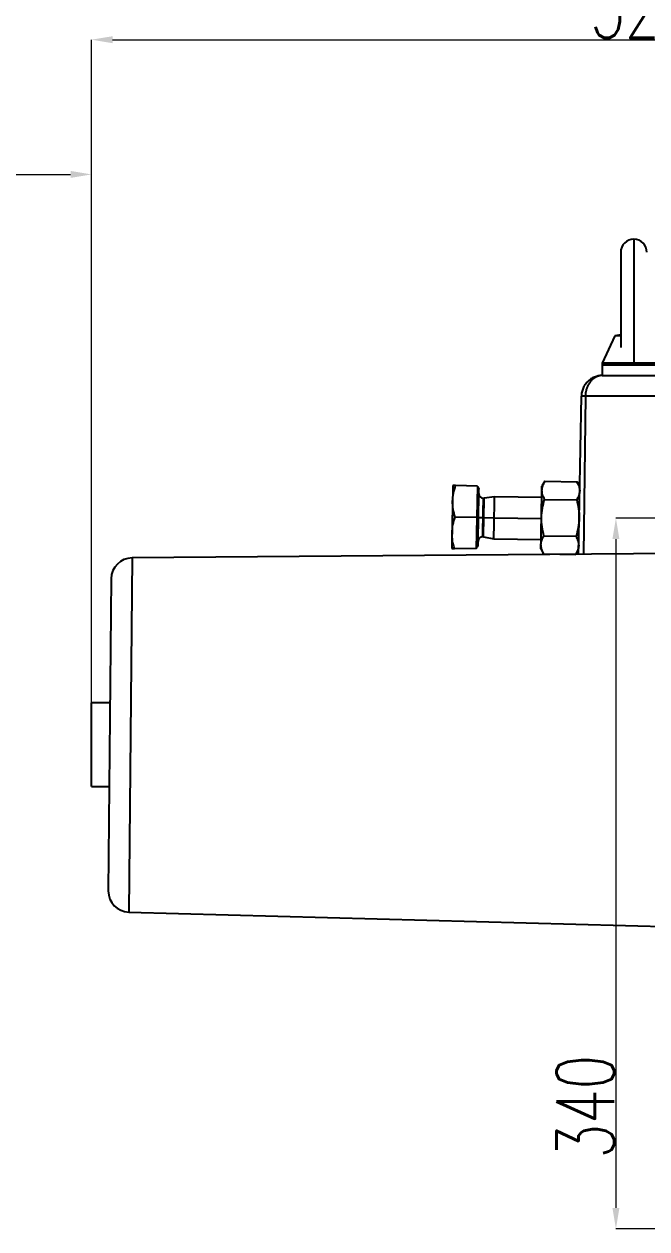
# Model space of a CAD drawing. Header units: millimetres. Extents: x 1663 to 4708, y 540 to 2693.
# Drawn here: x 2500 to 2796, y 941 to 1516 of the extents above; entities that cross this region are included whole.
import ezdxf

# ---------------------------------------------------------------- set-up
doc = ezdxf.new("R2010")
doc.units = ezdxf.units.MM
doc.layers.add('AM_5', color=3, linetype='Continuous', lineweight=25)
doc.layers.add('标注', color=3, linetype='Continuous', lineweight=13)
doc.styles.add('SLDTEXTSTYLE1', font='txt.shx', dxfattribs={"width": 0.7, "bigfont": 'gbcbig.shx'})
doc.dimstyles.new('SLDDIMSTYLE12$0', dxfattribs={"dimtxt": 12, "dimasz": 10, "dimexe": 0, "dimexo": 0.0625, "dimgap": 0.875, "dimtad": 1, "dimdec": 1, "dimlfac": 1.8, "dimrnd": 1e-09, "dimzin": 12, "dimdsep": 46, "dimtxsty": 'SLDTEXTSTYLE1', "dimcen": 0.09, "dimdle": 8.16, "dimclrd": 3, "dimclre": 3, "dimadec": 0, "dimazin": 3, "dimtfac": 1, "dimtdec": 1, "dimtofl": 0, "dimtmove": 0, "dimatfit": 3, "dimfxl": 0, "dimfrac": 2, "dimtolj": 1, "dimlwd": 5, "dimlwe": 5, "dimarcsym": 0})

# ---------------------------------------------------------------- blocks, each defined once
blk = doc.blocks.new('*D56')
at = {"layer": 'AM_5', "color": 3, "lineweight": 5, "transparency": 16777216}
blk.add_line((2531.8, 1192.2), (2531.8, 1508.26), dxfattribs=at)
at = {"layer": 'AM_5', "color": 3, "linetype": 'Continuous', "lineweight": 5, "transparency": 16777216}
for p, q in [((2541.8, 1508.26), (3038.92, 1508.26)), ((3048.92, 1280.2), (3048.92, 1508.26))]:
    blk.add_line(p, q, dxfattribs=at)
at = {"layer": 'AM_5', "color": 3, "transparency": 16777216}
for points in [[(2541.8, 1509.92), (2541.8, 1506.59), (2531.8, 1508.26)], [(3038.92, 1509.92), (3038.92, 1506.59), (3048.92, 1508.26)]]:
    blk.add_solid(points, dxfattribs=at)
at = {"layer": 'Defpoints', "color": 0, "transparency": 16777216}
for p in [(3048.92, 1508.26), (3048.92, 1280.13), (2531.8, 1192.13)]:
    blk.add_point(p, dxfattribs=at)
at = {"layer": 'AM_5', "color": 0, "transparency": 16777216, "insert": (2794.26, 1522.85), "char_height": 12, "width": 2.3333, "attachment_point": 5, "style": 'SLDTEXTSTYLE1'}
blk.add_mtext('\\A1;{\\H2.28571x;520}', dxfattribs=at)
blk = doc.blocks.new('*D58')
at = {"layer": 'Defpoints', "color": 0, "transparency": 16777216}
for p in [(2531.8, 1444.02), (2181.9, 1192.13), (2531.8, 1192.13)]:
    blk.add_point(p, dxfattribs=at)
at = {"layer": '标注', "color": 3, "lineweight": 5, "transparency": 16777216}
blk.add_line((2181.9, 1192.2), (2181.9, 1444.02), dxfattribs=at)
at = {"layer": '标注', "color": 3, "linetype": 'Continuous', "lineweight": 5, "transparency": 16777216}
for p, q in [((2191.9, 1444.02), (2521.8, 1444.02)), ((2531.8, 1192.2), (2531.8, 1444.02))]:
    blk.add_line(p, q, dxfattribs=at)
at = {"layer": '标注', "color": 3, "transparency": 16777216}
for points in [[(2191.9, 1445.69), (2191.9, 1442.36), (2181.9, 1444.02)], [(2521.8, 1445.69), (2521.8, 1442.36), (2531.8, 1444.02)]]:
    blk.add_solid(points, dxfattribs=at)
at = {"layer": '标注', "color": 0, "transparency": 16777216, "insert": (2348.77, 1456.33), "char_height": 10, "attachment_point": 5, "style": 'SLDTEXTSTYLE1'}
blk.add_mtext('\\A1;{\\H2.28571x;300}', dxfattribs=at)
blk = doc.blocks.new('*D60')
at = {"layer": 'AM_5', "color": 3, "lineweight": 5, "transparency": 16777216}
blk.add_line((3048.86, 1280.13), (2781.7, 1280.13), dxfattribs=at)
at = {"layer": 'AM_5', "color": 3, "linetype": 'Continuous', "lineweight": 5, "transparency": 16777216}
for p, q in [((2781.7, 1270.13), (2781.7, 951.26)), ((3046.96, 941.26), (2781.7, 941.26))]:
    blk.add_line(p, q, dxfattribs=at)
at = {"layer": 'AM_5', "color": 3, "transparency": 16777216}
for points in [[(2780.04, 1270.13), (2783.37, 1270.13), (2781.7, 1280.13)], [(2780.04, 951.26), (2783.37, 951.26), (2781.7, 941.26)]]:
    blk.add_solid(points, dxfattribs=at)
at = {"layer": 'Defpoints', "color": 0, "transparency": 16777216}
for p in [(3048.92, 1280.13), (2781.7, 941.26), (3047.02, 941.26)]:
    blk.add_point(p, dxfattribs=at)
at = {"layer": 'AM_5', "color": 0, "transparency": 16777216, "insert": (2767.11, 999.56), "char_height": 12, "attachment_point": 5, "rotation": 90, "style": 'SLDTEXTSTYLE1'}
blk.add_mtext('\\A1;{\\H2.28571x;340}', dxfattribs=at)

msp = doc.modelspace()

# ---------------------------------------------------------------- linework, layer by layer
at = {"color": 8, "linetype": 'Continuous', "lineweight": 25}
for p, q in [((2790.211, 1413.134), (2790.211, 1356.522)), ((2790.211, 1356.522), (2790.211, 1353.967)), ((2892.558, 1338.308), (2767.132, 1338.308)), ((2723.698, 1280.307), (2746.19, 1279.914))]:
    msp.add_line(p, q, dxfattribs=at)
at = {"color": 7, "linetype": 'Continuous', "lineweight": 25}
for p, q in [((2783.961, 1406.884), (2783.961, 1361.494)), ((2783.961, 1367.587), (2781.111, 1367.078)), ((2781.111, 1367.078), (2775.211, 1353.967)), ((2783.961, 1367.078), (2781.111, 1367.078)), ((2775.211, 1353.967), (2775.211, 1353.134)), ((2790.211, 1353.967), (2775.211, 1353.967)), ((2775.211, 1353.134), (2775.211, 1348.134)), ((2805.211, 1353.134), (2775.211, 1353.134)), ((2790.211, 1353.134), (2775.211, 1353.134)), ((2805.211, 1353.967), (2790.211, 1353.967)), ((2790.211, 1353.967), (2790.211, 1353.134)), ((2805.211, 1353.134), (2790.211, 1353.134)), ((2775.211, 1348.134), (2781.53, 1348.134)), ((2781.53, 1348.134), (2895.238, 1348.134)), ((2763.896, 1262.927), (2765.212, 1338.308)), ((2767.132, 1338.308), (2766.305, 1262.946)), ((2715.661, 1295.449), (2705.303, 1295.63)), ((2715.661, 1295.449), (2715.399, 1280.452)), ((2716.439, 1294.185), (2715.653, 1294.999)), ((2747.855, 1297.756), (2746.461, 1295.435)), ((2747.841, 1297.732), (2763.159, 1297.465)), ((2764.458, 1295.121), (2763.146, 1297.489)), ((2723.873, 1290.305), (2718.904, 1289.607)), ((2746.365, 1289.913), (2723.873, 1290.305)), ((2747.69, 1289.073), (2763.008, 1288.806)), ((2715.399, 1280.452), (2705.041, 1280.632)), ((2715.399, 1280.452), (2715.138, 1265.454)), ((2715.399, 1280.452), (2716.199, 1280.438)), ((2718.743, 1280.393), (2723.698, 1280.307)), ((2718.582, 1271.179), (2723.524, 1270.308)), ((2723.524, 1270.308), (2746.016, 1269.916)), ((2747.388, 1271.755), (2762.706, 1271.488)), ((2715.138, 1265.454), (2704.779, 1265.635)), ((2715.146, 1265.904), (2715.959, 1266.69)), ((2745.938, 1265.44), (2747.25, 1263.072)), ((2762.541, 1262.805), (2763.935, 1265.126)), ((2551.048, 1261.182), (2549.485, 1092.306)), ((2812.254, 1263.323), (2551.048, 1261.182)), ((2747.237, 1263.096), (2762.555, 1262.829)), ((2541.13, 1251.274), (2539.753, 1102.395)), ((2540.583, 1192.134), (2531.802, 1192.134)), ((2531.802, 1172.134), (2531.802, 1192.134)), ((2531.802, 1152.134), (2531.802, 1172.134)), ((2531.802, 1152.134), (2540.213, 1152.134)), ((2549.485, 1092.306), (2810.606, 1085.331))]:
    msp.add_line(p, q, dxfattribs=at)
at = {"color": 7, "linetype": 'Continuous', "lineweight": 25, "flags": 128}
for points in [[(2703.963, 1295.653), (2703.961, 1295.525), (2703.954, 1295.142), (2703.943, 1294.512), (2703.928, 1293.644), (2703.909, 1292.554), (2703.886, 1291.261), (2703.861, 1289.786), (2703.832, 1288.155)], [(2716.199, 1280.438), (2716.239, 1282.7), (2716.277, 1284.901), (2716.314, 1286.981), (2716.347, 1288.882), (2716.376, 1290.552), (2716.4, 1291.947), (2716.419, 1293.028), (2716.432, 1293.765), (2716.439, 1294.138), (2716.439, 1294.185)], [(2746.199, 1280.438), (2746.234, 1282.395), (2746.267, 1284.319), (2746.3, 1286.177), (2746.33, 1287.936), (2746.359, 1289.568), (2746.384, 1291.043), (2746.407, 1292.336), (2746.426, 1293.426)], [(2746.426, 1293.426), (2746.441, 1294.294), (2746.452, 1294.924), (2746.459, 1295.307), (2746.461, 1295.435)], [(2703.832, 1288.155), (2703.801, 1286.395), (2703.769, 1284.537), (2703.735, 1282.613), (2703.701, 1280.656), (2703.667, 1278.698), (2703.634, 1276.774), (2703.601, 1274.916), (2703.57, 1273.157)], [(2723.698, 1280.307), (2723.732, 1282.257), (2723.765, 1284.133), (2723.795, 1285.862), (2723.822, 1287.377), (2723.843, 1288.62), (2723.859, 1289.544), (2723.869, 1290.113), (2723.873, 1290.305)], [(2715.959, 1266.69), (2715.96, 1266.737), (2715.967, 1267.11), (2715.98, 1267.848), (2715.998, 1268.928), (2716.023, 1270.323), (2716.052, 1271.993), (2716.085, 1273.894), (2716.121, 1275.974), (2716.16, 1278.175), (2716.199, 1280.438)], [(2716.199, 1280.438), (2716.242, 1280.437), (2716.367, 1280.435), (2716.57, 1280.431), (2716.844, 1280.426), (2717.177, 1280.42), (2717.557, 1280.414), (2717.97, 1280.407), (2718.399, 1280.399)], [(2718.743, 1280.393), (2718.7, 1280.394), (2718.658, 1280.395), (2718.615, 1280.395), (2718.572, 1280.396), (2718.529, 1280.397), (2718.485, 1280.398), (2718.442, 1280.398), (2718.399, 1280.399)], [(2723.524, 1270.308), (2723.527, 1270.5), (2723.537, 1271.069), (2723.553, 1271.993), (2723.575, 1273.237), (2723.601, 1274.752), (2723.631, 1276.48), (2723.664, 1278.356), (2723.698, 1280.307)], [(2745.973, 1267.449), (2745.992, 1268.539), (2746.014, 1269.833), (2746.04, 1271.308), (2746.068, 1272.939), (2746.099, 1274.698), (2746.132, 1276.556), (2746.165, 1278.48), (2746.199, 1280.438)], [(2703.57, 1273.157), (2703.542, 1271.526), (2703.516, 1270.051), (2703.494, 1268.757), (2703.475, 1267.667), (2703.459, 1266.8), (2703.448, 1266.169), (2703.442, 1265.786), (2703.439, 1265.658)], [(2745.938, 1265.44), (2745.94, 1265.568), (2745.947, 1265.951), (2745.958, 1266.581), (2745.973, 1267.449)]]:
    msp.add_lwpolyline(points, dxfattribs=at)
at = {"color": 8, "linetype": 'Continuous', "lineweight": 25, "flags": 128}
for points in [[(2718.399, 1280.399), (2718.43, 1282.191), (2718.46, 1283.915), (2718.488, 1285.503), (2718.512, 1286.895), (2718.532, 1288.038), (2718.547, 1288.887), (2718.556, 1289.409), (2718.559, 1289.586)], [(2718.743, 1280.393), (2718.774, 1282.191), (2718.805, 1283.919), (2718.832, 1285.512), (2718.857, 1286.908), (2718.877, 1288.054), (2718.892, 1288.906), (2718.901, 1289.43), (2718.904, 1289.607)], [(2718.239, 1271.212), (2718.242, 1271.389), (2718.251, 1271.912), (2718.266, 1272.761), (2718.286, 1273.903), (2718.31, 1275.295), (2718.338, 1276.884), (2718.368, 1278.607), (2718.399, 1280.399)], [(2718.582, 1271.179), (2718.585, 1271.356), (2718.594, 1271.881), (2718.609, 1272.732), (2718.629, 1273.878), (2718.654, 1275.274), (2718.682, 1276.867), (2718.712, 1278.596), (2718.743, 1280.393)]]:
    msp.add_lwpolyline(points, dxfattribs=at)
at = {"color": 7, "linetype": 'Continuous', "lineweight": 25}
for centre, radius, start, end in [((2790.211, 1406.884), 6.25, 90, 180), ((2790.211, 1406.884), 6.25, 0, 90), ((2718.598, 1291.786), 2.2, 179, 269), ((2718.598, 1291.786), 2.2, 269, 277.998429), ((2718.2, 1269.013), 2.2, 89, 179), ((2718.2, 1269.013), 2.2, 80.001571, 89), ((2551.13, 1251.182), 10, 90.469753, 179.469753), ((2549.752, 1102.303), 10, 179.469753, 268.469753)]:
    msp.add_arc(centre, radius, start, end, dxfattribs=at)
for points, knots in [([(2775.211, 1348.134), (2774.894, 1348.134), (2774.571, 1348.118), (2773.936, 1348.057), (2773.62, 1348.012), (2772.682, 1347.83), (2772.065, 1347.648), (2770.87, 1347.166), (2770.301, 1346.869), (2769.495, 1346.345), (2769.234, 1346.158), (2768.728, 1345.755), (2768.483, 1345.539), (2767.781, 1344.859), (2767.364, 1344.367), (2766.811, 1343.57), (2766.639, 1343.295), (2766.32, 1342.723), (2766.173, 1342.426), (2765.779, 1341.522), (2765.581, 1340.906), (2765.302, 1339.633), (2765.224, 1338.974), (2765.212, 1338.308)], [0, 0, 0, 0, 0.0625, 0.0625, 0.125, 0.125, 0.25, 0.25, 0.375, 0.375, 0.4375, 0.4375, 0.5, 0.5, 0.625, 0.625, 0.6875, 0.6875, 0.75, 0.75, 0.875, 0.875, 1, 1, 1, 1]), ([(2775.211, 1348.134), (2775.125, 1348.133), (2774.957, 1348.131), (2774.708, 1348.116), (2774.467, 1348.092), (2774.234, 1348.061), (2774.008, 1348.023), (2773.791, 1347.978), (2773.581, 1347.928), (2773.38, 1347.873), (2773.186, 1347.814), (2773, 1347.751), (2772.823, 1347.686), (2772.654, 1347.618), (2772.492, 1347.549), (2772.339, 1347.479), (2771.982, 1347.306), (2771.442, 1346.996), (2770.754, 1346.492), (2770.135, 1345.932), (2769.633, 1345.384), (2769.228, 1344.868), (2768.9, 1344.393), (2768.599, 1343.898), (2768.325, 1343.384), (2768.078, 1342.855), (2767.86, 1342.311), (2767.67, 1341.756), (2767.509, 1341.191), (2767.376, 1340.62), (2767.272, 1340.044), (2767.196, 1339.466), (2767.147, 1338.887), (2767.137, 1338.501), (2767.132, 1338.308)], [0, 0, 0, 0, 0.0207622, 0.0409409, 0.0605359, 0.0795471, 0.0979742, 0.1158171, 0.1330756, 0.1497496, 0.1658389, 0.1813433, 0.1962628, 0.2105972, 0.2243465, 0.2375105, 0.2500892, 0.3168053, 0.3807143, 0.4418204, 0.50013, 0.5405068, 0.5805423, 0.6202413, 0.659609, 0.6986507, 0.7373723, 0.7757798, 0.8138795, 0.851678, 0.8891821, 0.9263989, 0.9633357, 1, 1, 1, 1]), ([(2767.132, 1338.308), (2767.072, 1338.309), (2766.953, 1338.31), (2766.782, 1338.312), (2766.619, 1338.313), (2766.464, 1338.314), (2766.318, 1338.316), (2766.18, 1338.316), (2766.05, 1338.317), (2765.93, 1338.318), (2765.818, 1338.318), (2765.693, 1338.318), (2765.562, 1338.318), (2765.436, 1338.317), (2765.337, 1338.316), (2765.266, 1338.314), (2765.221, 1338.311), (2765.215, 1338.309), (2765.212, 1338.308)], [0, 0, 0, 0, 0.0506847, 0.1012179, 0.1515996, 0.2018299, 0.2519089, 0.3018367, 0.3516133, 0.4012388, 0.4507133, 0.5000367, 0.5823005, 0.6649893, 0.7481033, 0.8316429, 0.9156083, 1, 1, 1, 1]), ([(2703.832, 1288.155), (2703.924, 1289.424), (2704.106, 1291.963), (2704.904, 1294.408), (2705.303, 1295.63)], [0, 0, 0, 0, 0.50000127, 1, 1, 1, 1]), ([(2705.303, 1295.63), (2704.925, 1295.637), (2704.171, 1295.651), (2704.032, 1295.653), (2703.963, 1295.653)], [0, 0, 0, 0, 0.4999982, 1, 1, 1, 1]), ([(2746.426, 1293.426), (2746.508, 1294.159), (2746.672, 1295.623), (2747.451, 1297.029), (2747.841, 1297.732)], [0, 0, 0, 0, 0.5002513, 1, 1, 1, 1]), ([(2747.69, 1289.073), (2747.325, 1289.79), (2746.594, 1291.222), (2746.482, 1292.692), (2746.426, 1293.426)], [0, 0, 0, 0, 0.5003834, 1, 1, 1, 1]), ([(2764.423, 1293.112), (2764.341, 1292.379), (2764.178, 1290.915), (2763.398, 1289.508), (2763.008, 1288.806)], [0, 0, 0, 0, 0.500251, 1, 1, 1, 1]), ([(2763.159, 1297.465), (2763.525, 1296.748), (2764.255, 1295.315), (2764.367, 1293.846), (2764.423, 1293.112)], [0, 0, 0, 0, 0.5003838, 1, 1, 1, 1]), ([(2705.041, 1280.632), (2704.685, 1281.868), (2703.973, 1284.34), (2703.879, 1286.883), (2703.832, 1288.155)], [0, 0, 0, 0, 0.4999984, 1, 1, 1, 1]), ([(2746.199, 1280.438), (2746.295, 1281.909), (2746.484, 1284.841), (2747.289, 1287.666), (2747.69, 1289.073)], [0, 0, 0, 0, 0.5020642, 1, 1, 1, 1]), ([(2763.008, 1288.806), (2763.36, 1287.386), (2764.065, 1284.534), (2764.153, 1281.598), (2764.197, 1280.123)], [0, 0, 0, 0, 0.4979359, 1, 1, 1, 1]), ([(2703.57, 1273.157), (2703.662, 1274.426), (2703.845, 1276.964), (2704.642, 1279.409), (2705.041, 1280.632)], [0, 0, 0, 0, 0.5000017, 1, 1, 1, 1]), ([(2747.388, 1271.755), (2747.034, 1273.186), (2746.329, 1276.038), (2746.242, 1278.974), (2746.199, 1280.438)], [0, 0, 0, 0, 0.5016473, 1, 1, 1, 1]), ([(2764.197, 1280.123), (2764.103, 1278.662), (2763.914, 1275.731), (2763.109, 1272.905), (2762.706, 1271.488)], [0, 0, 0, 0, 0.4983527, 1, 1, 1, 1]), ([(2704.779, 1265.635), (2704.423, 1266.87), (2703.712, 1269.341), (2703.617, 1271.885), (2703.57, 1273.157)], [0, 0, 0, 0, 0.4999988, 1, 1, 1, 1]), ([(2745.973, 1267.449), (2746.055, 1268.182), (2746.218, 1269.646), (2746.998, 1271.053), (2747.388, 1271.755)], [0, 0, 0, 0, 0.5002509, 1, 1, 1, 1]), ([(2762.706, 1271.488), (2763.071, 1270.771), (2763.802, 1269.339), (2763.914, 1267.869), (2763.97, 1267.135)], [0, 0, 0, 0, 0.5003834, 1, 1, 1, 1]), ([(2703.439, 1265.658), (2703.509, 1265.656), (2703.647, 1265.653), (2704.402, 1265.641), (2704.779, 1265.635)], [0, 0, 0, 0, 0.5000016, 1, 1, 1, 1]), ([(2747.237, 1263.096), (2746.871, 1263.813), (2746.141, 1265.246), (2746.029, 1266.715), (2745.973, 1267.449)], [0, 0, 0, 0, 0.5003837, 1, 1, 1, 1]), ([(2763.97, 1267.135), (2763.888, 1266.402), (2763.724, 1264.938), (2762.945, 1263.532), (2762.555, 1262.829)], [0, 0, 0, 0, 0.5002513, 1, 1, 1, 1])]:
    msp.add_open_spline(points, degree=3, knots=knots, dxfattribs=at)

# ---------------------------------------------------------------- dimensions: what is measured, and where the dimension line sits
at = {"layer": 'AM_5'}
dim = msp.add_linear_dim(base=(3048.919, 1508.258), p1=(2531.802, 1192.134), p2=(3048.919, 1280.134), text='{\\H2.28571x;520}', dimstyle='SLDDIMSTYLE12$0', override={"dimlfac": 1}, dxfattribs=at)
dim.commit()
dim.dimension.update_dxf_attribs({"geometry": '*D56', "text_midpoint": (2794.265, 1508.258), "dimtype": 160})
dim = msp.add_linear_dim(base=(2781.703, 941.255), p1=(3048.919, 1280.134), p2=(3047.021, 941.255), angle=90, text='{\\H2.28571x;340}', dimstyle='SLDDIMSTYLE12$0', override={"dimlfac": 1}, dxfattribs=at)
dim.commit()
dim.dimension.update_dxf_attribs({"geometry": '*D60', "text_midpoint": (2781.703, 999.561), "dimtype": 160})
at = {"layer": '标注'}
dim = msp.add_linear_dim(base=(2531.802, 1444.024), p1=(2181.901, 1192.134), p2=(2531.802, 1192.134), text='{\\H2.28571x;300}', dimstyle='SLDDIMSTYLE12$0', override={"dimtxt": 10, "dimtdec": 3, "dimtzin": 0}, dxfattribs=at)
dim.commit()
dim.dimension.update_dxf_attribs({"geometry": '*D58', "text_midpoint": (2348.774, 1444.024), "dimtype": 160})

doc.saveas('drawing.dxf')
